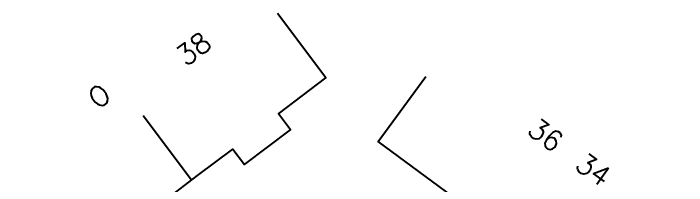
# Model space of a CAD drawing. Header units: millimetres. Extents: x 150015 to 151000, y 151000 to 152000.
# Drawn here: x 150615.25 to 150657.03, y 151385.07 to 151395.73 of the extents above; entities that cross this region are included whole.
import ezdxf
from ezdxf.enums import TextEntityAlignment as Align

# ---------------------------------------------------------------- set-up
doc = ezdxf.new("R2010")
doc.units = ezdxf.units.MM
for name, color, linetype in [('W0100', 7, 'CONTINUOUS'), ('W0991', 7, 'CONTINUOUS'), ('W1102', 7, 'CONTINUOUS')]:
    doc.layers.add(name, color=color, linetype=linetype)
doc.styles.get("Standard").update_dxf_attribs({"font": 'romans.shx', "width": 0.85})

msp = doc.modelspace()

# ---------------------------------------------------------------- linework, layer by layer
at = {"layer": 'W0100'}
for points in [[(150615.249, 151381.674), (150618.314, 151377.724), (150624.434, 151382.473), (150623.716, 151383.42), (150626.681, 151385.681), (150628.866, 151387.324), (150629.58, 151386.375), (150632.44, 151388.526), (150631.692, 151389.521), (150634.636, 151391.735), (150631.631, 151395.731)], [(150657.026, 151380.1), (150654.101, 151376.044), (150648.993, 151379.728), (150648.302, 151378.771), (150645.28, 151380.951), (150642.26, 151383.171), (150642.931, 151384.083), (150637.886, 151387.792), (150640.847, 151391.82)]]:
    msp.add_lwpolyline(points, dxfattribs=at)
at = {"layer": 'W1102'}
msp.add_lwpolyline([(150626.308, 151385.397), (150623.303, 151389.393)], dxfattribs=at)

# ---------------------------------------------------------------- texts
at = {"layer": 'W0991'}
for s, rotation, p in [('38', 36.9406, (150626.803, 151393.045)), ('O', 37.3302, (150620.954, 151390.117)), ('36', 323.679, (150647.916, 151387.701)), ('34', 324.2043, (150650.886, 151385.539))]:
    msp.add_text(s, height=1.25, rotation=rotation, dxfattribs=at).set_placement(p, align=Align.CENTER)

doc.saveas('drawing.dxf')
